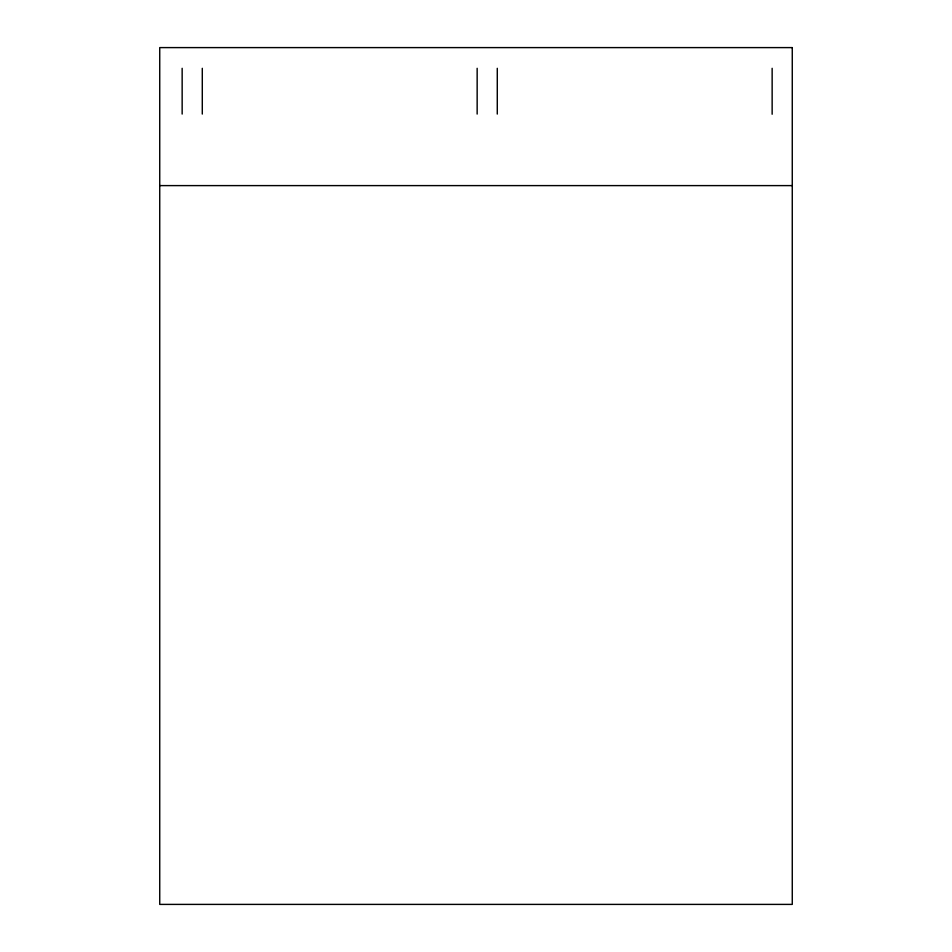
<?xml version="1.0" encoding="UTF-8"?>
<svg xmlns="http://www.w3.org/2000/svg" width="952" height="952" viewBox="0 0 952 952"><rect width="100%" height="100%" fill="white"/><g stroke="black" fill="none" stroke-linecap="round" stroke-linejoin="round"><path stroke-width="1.43" d="M159.734 185.604L792.266 185.604M772.143 68.306L772.143 114.24M497.277 68.306L497.277 114.061M477.154 68.306L477.154 114.061M202.288 68.306L202.288 114.061M182.153 68.306L182.153 114.061M792.266 47.6L159.734 47.6L159.734 904.4L792.266 904.4L792.266 47.6"/></g></svg>
